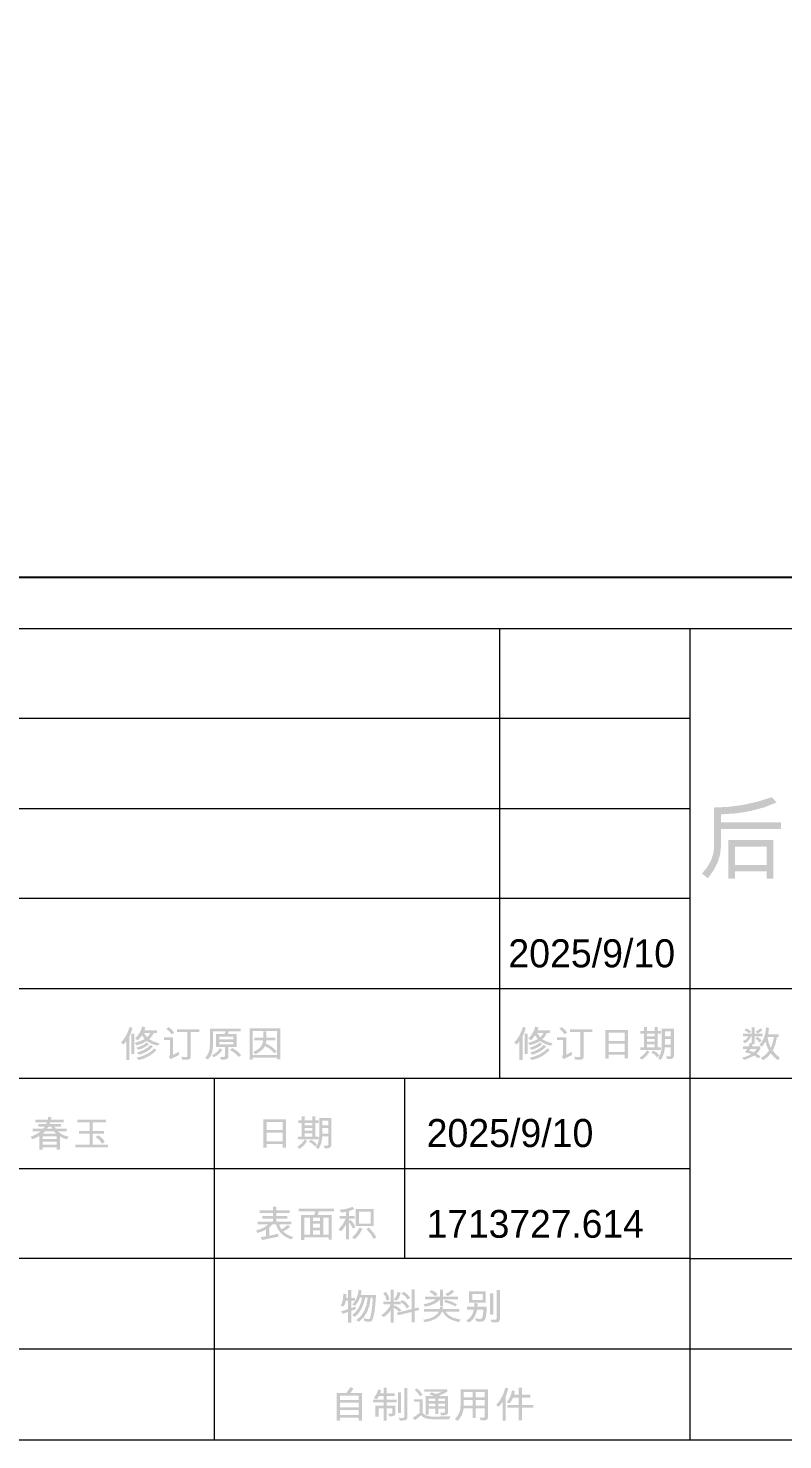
# Model space of a CAD drawing. Header units: millimetres. Extents: x 3 to 591, y 5 to 205.
# Drawn here: x 487.7 to 523.4, y 5.2 to 71.9 of the extents above; entities that cross this region are included whole.
import ezdxf

# ---------------------------------------------------------------- set-up
doc = ezdxf.new("R2010")
doc.units = ezdxf.units.MM
picture_1 = doc.add_image_def('image4.jpg', size_in_pixel=(888, 978))

msp = doc.modelspace()

# ---------------------------------------------------------------- hatches: boundary and pattern name
h = msp.add_hatch(color=7)
h.paths.add_polyline_path([(523.279185, 34.082712), (520.439324, 34.082712), (520.439324, 33.231085), (520.401186, 32.864914), (520.286775, 32.496521), (520.096089, 32.125958), (519.829128, 31.753276), (519.546355, 31.969904), (519.796676, 32.282116), (519.975476, 32.598565), (520.082756, 32.919148), (520.118516, 33.243763), (520.118516, 35.093641), (520.796106, 35.12413), (521.477055, 35.215597), (522.161415, 35.368043), (522.849237, 35.581467), (523.072479, 35.331215), (522.465169, 35.096199), (521.823908, 34.924487), (521.148643, 34.81613), (520.439324, 34.77118), (520.439324, 34.390842), (523.279185, 34.390842)])
h.paths.add_polyline_path([(522.923651, 31.73674), (522.603395, 31.73674), (522.603395, 32.071328), (521.10905, 32.071328), (521.10905, 31.73674), (520.786589, 31.73674), (520.786589, 33.553546), (522.923651, 33.553546)])
h.paths.add_polyline_path([(522.603395, 32.379457), (522.603395, 33.243763), (521.10905, 33.243763), (521.10905, 32.379457)])
h = msp.add_hatch(color=7)
h.paths.add_polyline_path([(493.916348, 23.94701), (493.823744, 23.840074), (493.665519, 23.885851), (493.528224, 23.937983), (493.411909, 23.996421), (493.316626, 24.061111), (493.089732, 23.942049), (492.827698, 23.86102), (492.740055, 23.970161), (492.998781, 24.053187), (493.209139, 24.153164), (493.080706, 24.331207), (493.012303, 24.240575), (492.959301, 24.172112), (492.921801, 24.12587), (492.899907, 24.101901), (492.757142, 24.17411), (492.87518, 24.308142), (492.970532, 24.448891), (493.043249, 24.596255), (493.093384, 24.75013), (493.240007, 24.697765), (493.215753, 24.616185), (493.203351, 24.584352), (493.199217, 24.571536), (493.795081, 24.571536), (493.795081, 24.442001), (493.641292, 24.442001), (493.549445, 24.279806), (493.424113, 24.143242), (493.63199, 24.035617)])
h.paths.add_polyline_path([(493.481439, 24.442001), (493.175515, 24.442001), (493.323792, 24.2375), (493.404062, 24.322387)])
h.paths.add_polyline_path([(492.640285, 24.682331), (492.590675, 24.526337), (492.540515, 24.396801), (492.486496, 24.278841), (492.486496, 23.169796), (492.33877, 23.169796), (492.33877, 24.049536), (492.286198, 23.980909), (492.2164, 23.8974), (492.085762, 23.985043), (492.210922, 24.127145), (492.32182, 24.297927), (492.418455, 24.497338), (492.500827, 24.725326)])
h.paths.add_polyline_path([(492.727928, 23.453672), (492.586266, 23.453672), (492.586266, 24.413889), (492.727928, 24.413889)])
h.paths.add_polyline_path([(493.411435, 23.907322), (493.317685, 23.832167), (493.205074, 23.763731), (493.073549, 23.701908), (492.923058, 23.646597), (492.808957, 23.739753), (492.96719, 23.79515), (493.104546, 23.857161), (493.221024, 23.925788), (493.316626, 24.001029)])
h.paths.add_polyline_path([(493.606565, 23.797079), (493.473464, 23.673047), (493.318968, 23.56798), (493.143182, 23.481827), (492.946209, 23.414536), (492.83321, 23.514857), (493.030089, 23.577092), (493.204798, 23.658035), (493.357287, 23.757788), (493.487503, 23.876454)])
h.paths.add_polyline_path([(493.764213, 23.630612), (493.598245, 23.474101), (493.404682, 23.343429), (493.183628, 23.238388), (492.935185, 23.158772), (492.821635, 23.269566), (493.076916, 23.340466), (493.304499, 23.439065), (493.504384, 23.565362), (493.676569, 23.719358)])
h = msp.add_hatch(color=7)
h.paths.add_polyline_path([(494.602571, 24.460191), (494.47965, 24.377509), (494.381189, 24.511799), (494.234359, 24.638234), (494.337988, 24.718711), (494.487229, 24.6033)])
h.paths.add_polyline_path([(495.789889, 24.488303), (495.385297, 24.488303), (495.385297, 23.331853), (495.379785, 23.271151), (495.349468, 23.22161), (495.296069, 23.189089), (495.221586, 23.178064), (494.988422, 23.178064), (494.939364, 23.318624), (495.047678, 23.311941), (495.134494, 23.309805), (495.190167, 23.310769), (495.217728, 23.314214), (495.231508, 23.341775), (495.231508, 24.488303), (494.740926, 24.488303), (494.740926, 24.615082), (495.789889, 24.615082)])
h.paths.add_polyline_path([(494.830774, 23.397448), (494.437207, 23.206176), (494.349563, 23.318624), (494.388769, 23.356658), (494.401929, 23.399653), (494.401929, 24.111823), (494.12136, 24.111823), (494.12136, 24.2375), (494.556269, 24.2375), (494.556269, 23.409575), (494.830774, 23.546276)])
h = msp.add_hatch(color=7)
h.paths.add_polyline_path([(512.492648, 23.94701), (512.400595, 23.840074), (512.243102, 23.885851), (512.106384, 23.937983), (511.990542, 23.996421), (511.895682, 24.061111), (511.669959, 23.942049), (511.40951, 23.86102), (511.321867, 23.970161), (511.579491, 24.053187), (511.788746, 24.153164), (511.660864, 24.331207), (511.592634, 24.240575), (511.54001, 24.172112), (511.502889, 24.12587), (511.481168, 24.101901), (511.338954, 24.17411), (511.456268, 24.308142), (511.551103, 24.448891), (511.62351, 24.596255), (511.673542, 24.75013), (511.819614, 24.697765), (511.79536, 24.616185), (511.782958, 24.584352), (511.778824, 24.571536), (512.371932, 24.571536), (512.371932, 24.442001), (512.218694, 24.442001), (512.127399, 24.279806), (512.002617, 24.143242), (512.209599, 24.035617)])
h.paths.add_polyline_path([(512.059944, 24.442001), (511.755122, 24.442001), (511.902847, 24.2375), (511.982636, 24.322387)])
h.paths.add_polyline_path([(511.222648, 24.682331), (511.17359, 24.526337), (511.122878, 24.396801), (511.06941, 24.278841), (511.06941, 23.169796), (510.922235, 23.169796), (510.922235, 24.049536), (510.869939, 23.980909), (510.800417, 23.8974), (510.670881, 23.985043), (510.79531, 24.127145), (510.90563, 24.297927), (511.001791, 24.497338), (511.083742, 24.725326)])
h.paths.add_polyline_path([(511.30974, 23.453672), (511.168629, 23.453672), (511.168629, 24.413889), (511.30974, 24.413889)])
h.paths.add_polyline_path([(511.990491, 23.907322), (511.897154, 23.832167), (511.784956, 23.763731), (511.653845, 23.701908), (511.503768, 23.646597), (511.390768, 23.739753), (511.548261, 23.79515), (511.68498, 23.857161), (511.800821, 23.925788), (511.895682, 24.001029)])
h.paths.add_polyline_path([(512.184518, 23.797079), (512.052011, 23.673047), (511.898369, 23.56798), (511.723539, 23.481827), (511.52747, 23.414536), (511.415022, 23.514857), (511.610755, 23.577092), (511.784474, 23.658035), (511.936075, 23.757788), (512.065456, 23.876454)])
h.paths.add_polyline_path([(512.341064, 23.630612), (512.176009, 23.474101), (511.983463, 23.343429), (511.763424, 23.238388), (511.515894, 23.158772), (511.402895, 23.269566), (511.656954, 23.340466), (511.883417, 23.439065), (512.082389, 23.565362), (512.253972, 23.719358)])
h = msp.add_hatch(color=7)
h.paths.add_polyline_path([(513.175886, 24.460191), (513.053516, 24.377509), (512.955607, 24.511799), (512.809328, 24.638234), (512.912956, 24.718711), (513.061371, 24.6033)])
h.paths.add_polyline_path([(514.357692, 24.488303), (513.954753, 24.488303), (513.954753, 23.331853), (513.94931, 23.271151), (513.919475, 23.22161), (513.866145, 23.189089), (513.792145, 23.178064), (513.559532, 23.178064), (513.511025, 23.318624), (513.618994, 23.311941), (513.705053, 23.309805), (513.760725, 23.310769), (513.788286, 23.314214), (513.802067, 23.341775), (513.802067, 24.488303), (513.31369, 24.488303), (513.31369, 24.615082), (514.357692, 24.615082)])
h.paths.add_polyline_path([(513.402987, 23.397448), (513.011073, 23.206176), (512.923981, 23.318624), (512.963186, 23.356658), (512.976346, 23.399653), (512.976346, 24.111823), (512.69688, 24.111823), (512.69688, 24.2375), (513.129584, 24.2375), (513.129584, 23.409575), (513.402987, 23.546276)])
h = msp.add_hatch(color=7)
h.paths.add_polyline_path([(517.609324, 23.636675), (516.630917, 23.636675), (516.630917, 23.762352), (516.803447, 23.762352), (516.803447, 24.407274), (516.638634, 24.407274), (516.638634, 24.534054), (516.803447, 24.534054), (516.803447, 24.717057), (516.951173, 24.717057), (516.951173, 24.534054), (517.307809, 24.534054), (517.307809, 24.723672), (517.454433, 24.723672), (517.454433, 24.534054), (517.609324, 24.534054), (517.609324, 24.407274), (517.454433, 24.407274), (517.454433, 23.762352), (517.609324, 23.762352)])
h.paths.add_polyline_path([(517.307809, 24.286558), (517.307809, 24.407274), (516.951173, 24.407274), (516.951173, 24.286558)])
h.paths.add_polyline_path([(517.307809, 24.037409), (517.307809, 24.159779), (516.951173, 24.159779), (516.951173, 24.037409)])
h.paths.add_polyline_path([(517.307809, 23.762352), (517.307809, 23.910629), (516.951173, 23.910629), (516.951173, 23.762352)])
h.paths.add_polyline_path([(518.220071, 23.38918), (518.21387, 23.316006), (518.195266, 23.275078), (518.139593, 23.227674), (518.113135, 23.218269), (518.064352, 23.211551), (517.993246, 23.20752), (517.899815, 23.206176), (517.851859, 23.338468), (518.036516, 23.333507), (518.064077, 23.343015), (518.073447, 23.371541), (518.073447, 23.764006), (517.78902, 23.764006), (517.771244, 23.59915), (517.73445, 23.445197), (517.678639, 23.302096), (517.603812, 23.169796), (517.472072, 23.249171), (517.547399, 23.373298), (517.601332, 23.51086), (517.633767, 23.661859), (517.644602, 23.826293), (517.644602, 24.639887), (518.220071, 24.639887)])
h.paths.add_polyline_path([(518.073447, 24.286558), (518.073447, 24.51421), (517.792328, 24.51421), (517.792328, 24.286558)])
h.paths.add_polyline_path([(518.073447, 23.890786), (518.073447, 24.159779), (517.792328, 24.159779), (517.792328, 23.890786)])
h.paths.add_polyline_path([(517.062519, 23.542969), (516.916584, 23.353695), (516.705331, 23.176411), (516.593986, 23.267912), (516.809235, 23.434793), (516.958339, 23.627305)])
h.paths.add_polyline_path([(517.536013, 23.38918), (517.431833, 23.290512), (517.304502, 23.424044), (517.150713, 23.520369), (517.248829, 23.608563), (517.400689, 23.522436)])
h = msp.add_hatch(color=7)
h.paths.add_polyline_path([(523.227029, 23.267912), (523.126156, 23.160425), (522.940535, 23.31387), (522.797081, 23.475169), (522.629718, 23.290305), (522.427216, 23.152157), (522.320831, 23.257439), (522.528846, 23.391867), (522.713296, 23.601949), (522.6158, 23.801902), (522.548483, 24.034102), (522.38367, 23.790464), (522.257992, 23.881415), (522.384617, 24.039769), (522.480132, 24.230472), (522.544642, 24.453628), (522.578249, 24.70934), (522.71495, 24.674614), (522.693453, 24.498983), (522.671955, 24.372548), (523.161985, 24.372548), (523.161985, 24.248524), (523.085367, 24.246871), (523.07765, 24.192852), (523.004889, 23.877763), (522.889134, 23.611871), (523.042578, 23.425836)])
h.paths.add_polyline_path([(522.94646, 24.246871), (522.642189, 24.246871), (522.700894, 23.967473), (522.800939, 23.736445), (522.890236, 23.980289)])
h.paths.add_polyline_path([(522.416742, 24.277188), (522.041365, 24.277188), (522.041365, 23.921654), (521.952068, 23.921654), (521.938908, 23.890303), (521.901356, 23.814718), (522.303192, 23.814718), (522.303192, 23.700065), (522.23491, 23.579349), (522.129008, 23.46194), (522.243868, 23.385941), (522.318626, 23.326892), (522.205627, 23.24421), (522.023175, 23.374848), (521.787599, 23.258266), (521.530939, 23.166489), (521.433374, 23.27122), (521.682661, 23.346392), (521.879859, 23.442648), (521.742124, 23.490259), (521.570076, 23.530842), (521.6407, 23.628407), (521.681972, 23.687938), (521.488496, 23.687938), (521.488496, 23.814718), (521.750323, 23.814718), (521.777608, 23.873422), (521.813162, 23.980082), (521.899703, 23.961341), (521.899703, 24.277188), (521.86222, 24.277188), (521.806521, 24.171449), (521.739506, 24.082402), (521.661224, 24.009995), (521.571729, 23.954175), (521.480228, 24.047882), (521.631467, 24.143725), (521.74426, 24.277188), (521.488496, 24.277188), (521.488496, 24.403967), (521.899703, 24.403967), (521.899703, 24.702726), (522.041365, 24.702726), (522.041365, 24.403967), (522.416742, 24.403967)])
h.paths.add_polyline_path([(522.129008, 23.687938), (521.83521, 23.687938), (521.781742, 23.601949), (521.797762, 23.598331), (521.839207, 23.584999), (521.906076, 23.561951), (521.99837, 23.529188), (522.077745, 23.610217)])
h.paths.add_polyline_path([(521.86222, 24.489957), (521.756938, 24.420504), (521.670466, 24.506424), (521.549681, 24.583663), (521.633466, 24.661385), (521.76934, 24.587039)])
h.paths.add_polyline_path([(522.400757, 24.598546), (522.301883, 24.494642), (522.181925, 24.417196), (522.07554, 24.500981), (522.205007, 24.577875), (522.29768, 24.659731)])
h.paths.add_polyline_path([(522.363826, 24.07875), (522.265709, 23.986697), (522.179306, 24.095493), (522.065618, 24.180725), (522.156018, 24.253485), (522.265709, 24.184308)])
h = msp.add_hatch(color=7)
h.paths.add_polyline_path([(497.74501, 24.524683), (497.189936, 24.524683), (497.143083, 24.387982), (497.556494, 24.39184), (497.556494, 23.775582), (497.161273, 23.775582), (497.161273, 23.300434), (497.137777, 23.243314), (497.084103, 23.205625), (496.96063, 23.179718), (496.821724, 23.18523), (496.774871, 23.313112), (496.897792, 23.305946), (496.984126, 23.316764), (497.012996, 23.349492), (497.012996, 23.775582), (496.58856, 23.775582), (496.58856, 24.387982), (496.977167, 24.39184), (497.007759, 24.444826), (497.040005, 24.524683), (496.440283, 24.524683), (496.440283, 23.919449), (496.42919, 23.691521), (496.396186, 23.509896), (496.326319, 23.349217), (496.206017, 23.18523), (496.068213, 23.259093), (496.167707, 23.388422), (496.237436, 23.519818), (496.278364, 23.678017), (496.292006, 23.887478), (496.292006, 24.650911), (497.74501, 24.650911)])
h.paths.add_polyline_path([(497.408217, 24.148203), (497.408217, 24.265612), (496.735735, 24.265612), (496.735735, 24.148203)])
h.paths.add_polyline_path([(497.408217, 23.902361), (497.408217, 24.021424), (496.735735, 24.021424), (496.735735, 23.902361)])
h.paths.add_polyline_path([(497.768712, 23.399653), (497.661225, 23.305946), (497.46768, 23.497356), (497.242301, 23.64329), (497.343725, 23.725972), (497.450902, 23.674287), (497.557459, 23.602707), (497.663395, 23.511179)])
h.paths.add_polyline_path([(496.876846, 23.649905), (496.813689, 23.551504), (496.726708, 23.45884), (496.615854, 23.37186), (496.481073, 23.290512), (496.380752, 23.382565), (496.510167, 23.460717), (496.617361, 23.543107), (496.702438, 23.629837), (496.7655, 23.721011)])
h = msp.add_hatch(color=7)
h.paths.add_polyline_path([(499.614141, 23.190191), (499.467518, 23.190191), (499.467518, 23.282244), (498.318785, 23.282244), (498.318785, 23.179718), (498.172162, 23.179718), (498.172162, 24.661385), (499.614141, 24.661385)])
h.paths.add_polyline_path([(499.467518, 23.407921), (499.467518, 24.529644), (498.318785, 24.529644), (498.318785, 23.407921)])
h.paths.add_polyline_path([(499.452084, 23.572183), (499.342943, 23.480681), (499.130519, 23.686147), (498.895356, 23.827947), (498.830967, 23.720787), (498.734539, 23.619312), (498.606072, 23.523625), (498.445565, 23.433828), (498.348551, 23.549583), (498.544499, 23.652118), (498.686652, 23.777029), (498.774959, 23.924367), (498.809367, 24.094184), (498.395404, 24.094184), (498.395404, 24.220412), (498.817635, 24.220412), (498.821493, 24.51421), (498.965361, 24.51421), (498.965361, 24.220412), (499.382079, 24.220412), (499.382079, 24.094184), (498.959849, 24.094184), (498.932288, 23.954175), (499.204588, 23.799146)])
h = msp.add_hatch(color=7)
h.paths.add_polyline_path([(516.048, 23.242556), (515.894762, 23.242556), (515.894762, 23.409575), (515.132983, 23.409575), (515.132983, 23.234839), (514.979745, 23.234839), (514.979745, 24.58201), (516.048, 24.58201)])
h.paths.add_polyline_path([(515.894762, 24.068828), (515.894762, 24.45523), (515.132983, 24.45523), (515.132983, 24.068828)])
h.paths.add_polyline_path([(515.894762, 23.536354), (515.894762, 23.942049), (515.132983, 23.942049), (515.132983, 23.536354)])
h = msp.add_hatch(color=7)
h.paths.add_polyline_path([(489.614015, 19.535127), (489.533537, 19.417167), (489.378164, 19.467947), (489.211628, 19.553868), (489.211628, 18.929892), (489.04957, 18.929892), (489.04957, 19.035726), (488.393624, 19.035726), (488.393624, 18.924931), (488.238733, 18.924931), (488.238733, 19.579775), (488.0795, 19.490961), (487.920682, 19.426537), (487.818156, 19.531819), (487.974838, 19.598267), (488.106717, 19.664456), (488.21379, 19.730334), (488.296059, 19.795852), (487.922335, 19.795852), (487.922335, 19.92208), (488.421185, 19.92208), (488.49615, 20.019094), (488.184162, 20.019094), (488.184162, 20.145322), (488.560091, 20.145322), (488.600881, 20.226351), (488.049115, 20.226351), (488.049115, 20.352579), (488.632852, 20.352579), (488.645943, 20.407701), (488.658208, 20.487627), (488.800972, 20.459515), (488.783333, 20.352579), (489.386914, 20.352579), (489.386914, 20.226351), (488.751914, 20.226351), (488.737031, 20.185561), (488.722149, 20.145322), (489.258481, 20.145322), (489.258481, 20.019094), (488.948147, 20.019094), (489.004371, 19.92208), (489.517552, 19.92208), (489.517552, 19.795852), (489.112409, 19.795852), (489.1928, 19.719689), (489.303267, 19.650813), (489.443707, 19.589275)])
h.paths.add_polyline_path([(488.843967, 19.92208), (488.814133, 19.979062), (488.797114, 20.019094), (488.662066, 20.019094), (488.603086, 19.92208)])
h.paths.add_polyline_path([(489.037995, 19.678994), (488.973089, 19.74259), (488.932162, 19.794198), (488.503867, 19.794198), (488.430969, 19.721506), (488.383702, 19.678994)])
h.paths.add_polyline_path([(489.04957, 19.429845), (489.04957, 19.552214), (488.393624, 19.552214), (488.393624, 19.429845)])
h.paths.add_polyline_path([(489.04957, 19.161403), (489.04957, 19.303065), (488.393624, 19.303065), (488.393624, 19.161403)])
h = msp.add_hatch(color=7)
h.paths.add_polyline_path([(491.485438, 19.040687), (489.937075, 19.040687), (489.937075, 19.167466), (490.607904, 19.167466), (490.607904, 19.688916), (490.114566, 19.688916), (490.114566, 19.815695), (490.607904, 19.815695), (490.607904, 20.216429), (490.028576, 20.216429), (490.028576, 20.342106), (491.39118, 20.342106), (491.39118, 20.216429), (490.756732, 20.216429), (490.756732, 19.815695), (491.287552, 19.815695), (491.287552, 19.688916), (490.756732, 19.688916), (490.756732, 19.167466), (491.485438, 19.167466)])
h.paths.add_polyline_path([(491.325035, 19.29149), (491.197704, 19.210461), (491.069546, 19.388572), (490.891779, 19.525756), (491.009739, 19.60458), (491.114427, 19.541552), (491.201907, 19.468292), (491.272127, 19.384903)])
h = msp.add_hatch(color=7)
h.paths.add_polyline_path([(499.881778, 19.029068), (499.729643, 19.029068), (499.729643, 19.196086), (498.976682, 19.196086), (498.976682, 19.021351), (498.824547, 19.021351), (498.824547, 20.368521), (499.881778, 20.368521)])
h.paths.add_polyline_path([(499.729643, 19.855339), (499.729643, 20.241741), (498.976682, 20.241741), (498.976682, 19.855339)])
h.paths.add_polyline_path([(499.729643, 19.322865), (499.729643, 19.72856), (498.976682, 19.72856), (498.976682, 19.322865)])
h = msp.add_hatch(color=7)
h.paths.add_polyline_path([(501.427004, 19.423187), (500.458518, 19.423187), (500.458518, 19.548864), (500.629395, 19.548864), (500.629395, 20.193786), (500.465684, 20.193786), (500.465684, 20.320565), (500.629395, 20.320565), (500.629395, 20.503569), (500.775467, 20.503569), (500.775467, 20.320565), (501.128245, 20.320565), (501.128245, 20.510183), (501.273215, 20.510183), (501.273215, 20.320565), (501.427004, 20.320565), (501.427004, 20.193786), (501.273215, 20.193786), (501.273215, 19.548864), (501.427004, 19.548864)])
h.paths.add_polyline_path([(501.128245, 20.073069), (501.128245, 20.193786), (500.775467, 20.193786), (500.775467, 20.073069)])
h.paths.add_polyline_path([(501.128245, 19.82392), (501.128245, 19.94629), (500.775467, 19.94629), (500.775467, 19.82392)])
h.paths.add_polyline_path([(501.128245, 19.548864), (501.128245, 19.697141), (500.775467, 19.697141), (500.775467, 19.548864)])
h.paths.add_polyline_path([(502.031136, 19.175691), (502.024934, 19.102517), (502.006331, 19.061589), (501.951761, 19.014185), (501.925414, 19.00478), (501.877002, 18.998062), (501.806576, 18.994031), (501.714187, 18.992687), (501.666231, 19.124979), (501.849235, 19.120018), (501.876795, 19.129527), (501.886166, 19.158052), (501.886166, 19.550517), (501.604495, 19.550517), (501.58683, 19.385661), (501.550407, 19.231708), (501.495277, 19.088608), (501.421491, 18.956307), (501.290853, 19.035682), (501.365457, 19.159809), (501.418873, 19.297372), (501.450999, 19.44837), (501.46173, 19.612805), (501.46173, 20.426398), (502.031136, 20.426398)])
h.paths.add_polyline_path([(501.886166, 20.073069), (501.886166, 20.300721), (501.607802, 20.300721), (501.607802, 20.073069)])
h.paths.add_polyline_path([(501.886166, 19.677297), (501.886166, 19.94629), (501.607802, 19.94629), (501.607802, 19.677297)])
h.paths.add_polyline_path([(500.88571, 19.32948), (500.741016, 19.140206), (500.53183, 18.962922), (500.422138, 19.054424), (500.635045, 19.221304), (500.782633, 19.413816)])
h.paths.add_polyline_path([(501.353692, 19.175691), (501.251166, 19.077023), (501.125213, 19.210555), (500.972802, 19.30688), (501.070367, 19.395075), (501.220091, 19.308947)])
h = msp.add_hatch(color=7)
h.dxf.hatch_style = 2
h.paths.add_polyline_path([(500.236107, 14.790544), (500.126416, 14.683608), (499.856871, 14.814341), (499.648512, 14.978301), (499.501337, 15.175438), (499.415348, 15.4057), (499.249432, 15.4057), (499.187145, 15.331561), (499.100053, 15.254116), (499.100053, 14.863304), (499.530552, 14.957011), (499.530552, 14.818656), (498.76767, 14.660457), (498.686641, 14.78889), (498.951225, 14.840153), (498.951225, 15.162063), (498.743968, 15.060501), (498.551593, 14.991186), (498.471116, 15.108595), (498.64859, 15.164397), (498.805704, 15.232549), (498.94256, 15.313001), (499.059263, 15.4057), (498.556554, 15.4057), (498.556554, 15.532479), (499.2803, 15.532479), (499.2803, 15.674142), (498.763811, 15.674142), (498.763811, 15.799819), (499.2803, 15.799819), (499.2803, 15.931559), (498.648056, 15.931559), (498.648056, 16.057236), (499.2803, 16.057236), (499.2803, 16.233625), (499.435192, 16.233625), (499.435192, 16.057236), (500.057514, 16.057236), (500.057514, 15.931559), (499.435192, 15.931559), (499.435192, 15.799819), (499.946168, 15.799819), (499.946168, 15.674142), (499.435192, 15.674142), (499.435192, 15.532479), (500.147913, 15.532479), (500.147913, 15.4057), (499.56583, 15.4057), (499.613854, 15.270859), (499.670561, 15.16537), (499.818562, 15.250464), (499.974831, 15.371525), (500.086728, 15.278369), (499.941552, 15.171365), (499.75214, 15.067254), (499.836364, 14.994175), (499.945135, 14.923731), (500.0784, 14.855871)])
h = msp.add_hatch(color=7)
h.paths.add_polyline_path([(502.156038, 16.019754), (501.433946, 16.019754), (501.406729, 15.91268), (501.378273, 15.84116), (502.054614, 15.84116), (502.054614, 14.671481), (501.905786, 14.671481), (501.905786, 14.787236), (500.750439, 14.787236), (500.750439, 14.65715), (500.601059, 14.65715), (500.601059, 15.84116), (501.214011, 15.84116), (501.252803, 15.919708), (501.281259, 16.019754), (500.481997, 16.019754), (500.481997, 16.145982), (502.156038, 16.145982)])
h.paths.add_polyline_path([(501.905786, 14.914567), (501.905786, 15.715483), (501.647817, 15.715483), (501.647817, 14.91126)])
h.paths.add_polyline_path([(501.498438, 15.552874), (501.498438, 15.715483), (501.169362, 15.715483), (501.169362, 15.552874)])
h.paths.add_polyline_path([(501.021085, 14.912913), (501.021085, 15.715483), (500.750439, 15.715483), (500.750439, 14.912913)])
h.paths.add_polyline_path([(501.498438, 15.248604), (501.498438, 15.427197), (501.169362, 15.427197), (501.169362, 15.248604)])
h.paths.add_polyline_path([(501.498438, 14.912913), (501.498438, 15.122375), (501.169362, 15.122375), (501.169362, 14.912913)])
h = msp.add_hatch(color=7)
h.paths.add_polyline_path([(503.17418, 15.264038), (503.043542, 15.20175), (502.963409, 15.368011), (502.873767, 15.488382), (502.873767, 14.683608), (502.72549, 14.683608), (502.72549, 15.399085), (502.627374, 15.226968), (502.482956, 15.067254), (502.371059, 15.160409), (502.577489, 15.407147), (502.707852, 15.674142), (502.43059, 15.674142), (502.43059, 15.798165), (502.72549, 15.798165), (502.72549, 15.988334), (502.639156, 15.975105), (502.492878, 15.958569), (502.417912, 16.088656), (502.724733, 16.125794), (503.036927, 16.225357), (503.114648, 16.125036), (502.966923, 16.061853), (502.873767, 16.028022), (502.873767, 15.798165), (503.137248, 15.798165), (503.137248, 15.674142), (502.873767, 15.674142), (502.873767, 15.572167), (502.950386, 15.601933), (503.070138, 15.459443)])
h.paths.add_polyline_path([(504.034076, 15.314749), (503.185755, 15.314749), (503.185755, 16.123382), (504.034076, 16.123382)])
h.paths.add_polyline_path([(503.884696, 15.438773), (503.884696, 15.999359), (503.335135, 15.999359), (503.335135, 15.438773)])
h.paths.add_polyline_path([(503.49168, 15.192931), (503.419738, 15.039865), (503.335341, 14.906437), (503.238439, 14.792645), (503.12898, 14.698491), (503.013776, 14.78889), (503.207735, 14.984503), (503.369861, 15.250808)])
h.paths.add_polyline_path([(504.16306, 14.782275), (504.035729, 14.704554), (503.898063, 14.938407), (503.68681, 15.173087), (503.80036, 15.243643), (504.009409, 15.026188)])
h = msp.add_hatch(color=7)
h.paths.add_polyline_path([(504.141974, 12.059401), (504.122853, 11.7637), (504.101046, 11.514043), (504.076551, 11.310377), (504.04937, 11.152652), (504.021258, 11.032014), (503.993972, 10.939539), (503.967514, 10.875072), (503.941883, 10.83846), (503.882696, 10.804215), (503.805732, 10.792709), (503.729596, 10.802631), (503.590207, 10.832396), (503.560993, 10.966341), (503.704516, 10.929134), (503.773211, 10.916732), (503.824612, 10.930099), (503.856995, 10.970751), (503.869915, 11.009939), (503.885521, 11.073002), (503.903814, 11.160042), (503.924795, 11.271163), (503.945569, 11.404601), (503.963242, 11.55938), (503.977815, 11.735554), (503.989287, 11.933173), (503.887864, 11.933173), (503.835067, 11.576614), (503.726357, 11.26765), (503.561837, 11.00633), (503.341609, 10.792709), (503.208215, 10.868776), (503.423508, 11.064854), (503.585729, 11.307544), (503.69493, 11.596949), (503.751162, 11.933173), (503.62769, 11.933173), (503.558745, 11.654026), (503.455228, 11.410276), (503.317089, 11.201977), (503.144274, 11.02918), (503.017495, 11.101389), (503.193918, 11.275849), (503.331274, 11.472633), (503.429562, 11.691741), (503.488784, 11.933173), (503.386809, 11.933173), (503.286832, 11.72564), (503.157503, 11.549527), (503.019148, 11.604649), (503.137573, 11.752435), (503.228197, 11.919599), (503.290915, 12.106091), (503.325624, 12.311858), (503.458467, 12.280439), (503.422638, 12.059401)])
h.paths.add_polyline_path([(503.188923, 11.390226), (502.976153, 11.317466), (502.976153, 10.751919), (502.826774, 10.751919), (502.826774, 11.262895), (502.580381, 11.175803), (502.477855, 11.277778), (502.826774, 11.395187), (502.826774, 11.787652), (502.720941, 11.787652), (502.675466, 11.641373), (502.6118, 11.518659), (502.472343, 11.564961), (502.528963, 11.670795), (502.568116, 11.799779), (502.5897, 11.951914), (502.59361, 12.127201), (502.742438, 12.100742), (502.74795, 11.988846), (502.742438, 11.914432), (502.826774, 11.914432), (502.826774, 12.301936), (502.976153, 12.301936), (502.976153, 11.914432), (503.150337, 11.914432), (503.150337, 11.787652), (502.976153, 11.787652), (502.976153, 11.447552), (503.188923, 11.518659)])
h = msp.add_hatch(color=7)
h.paths.add_polyline_path([(506.187242, 11.352192), (505.974473, 11.299275), (505.974473, 10.771762), (505.825094, 10.771762), (505.825094, 11.261242), (505.175211, 11.101389), (505.132216, 11.226515), (505.825094, 11.393533), (505.825094, 12.323985), (505.974473, 12.323985), (505.974473, 11.429913), (506.147555, 11.475664)])
h.paths.add_polyline_path([(505.717056, 11.511493), (505.599095, 11.426606), (505.478931, 11.600721), (505.307503, 11.733082), (505.307503, 11.614571), (504.979529, 11.614571), (504.979529, 11.535196), (505.030241, 11.566615), (505.189474, 11.481521), (505.344985, 11.340617), (505.227576, 11.262895), (505.10562, 11.385196), (504.979529, 11.454167), (504.979529, 10.761289), (504.830701, 10.761289), (504.830701, 11.345578), (504.780162, 11.267348), (504.709572, 11.186483), (504.618931, 11.103034), (504.50824, 11.017053), (504.39028, 11.10635), (504.529944, 11.210805), (504.667542, 11.351641), (504.775787, 11.496748), (504.829048, 11.614571), (504.481782, 11.614571), (504.481782, 11.74135), (504.830701, 11.74135), (504.830701, 12.316819), (504.979529, 12.316819), (504.979529, 11.74135), (505.29262, 11.74135), (505.281595, 11.746311), (505.404516, 11.822379), (505.573188, 11.698355)])
h.paths.add_polyline_path([(505.762255, 11.927661), (505.638232, 11.848286), (505.512141, 12.015442), (505.335615, 12.130508), (505.45137, 12.21319), (505.615081, 12.101432)])
h.paths.add_polyline_path([(505.30199, 12.165235), (505.27387, 12.04451), (505.233295, 11.941924), (505.180215, 11.857424), (505.114577, 11.79096), (504.986695, 11.846632), (505.112855, 12.027638), (505.170801, 12.21319)])
h.paths.add_polyline_path([(504.779438, 11.852144), (504.642737, 11.789306), (504.591543, 11.988915), (504.484538, 12.149249), (504.614625, 12.208229), (504.723283, 12.032047)])
h = msp.add_hatch(color=7)
h.paths.add_polyline_path([(508.024151, 11.860413), (507.31584, 11.860413), (507.31584, 11.535196), (507.16646, 11.535196), (507.16646, 11.83671), (507.03621, 11.728087), (506.879484, 11.637033), (506.690822, 11.563549), (506.470275, 11.507635), (506.380427, 11.620634), (506.567797, 11.662905), (506.731345, 11.716959), (506.871017, 11.782795), (506.986764, 11.860413), (506.458149, 11.860413), (506.458149, 11.987192), (507.16646, 11.987192), (507.16646, 12.320126), (507.31584, 12.320126), (507.31584, 11.987192), (508.024151, 11.987192)])
h.paths.add_polyline_path([(507.840596, 12.232483), (507.693491, 12.097849), (507.528609, 12.011997), (507.418366, 12.10405), (507.603987, 12.199066), (507.720983, 12.305243)])
h.paths.add_polyline_path([(507.060076, 12.094128), (506.934399, 12.003729), (506.80631, 12.123549), (506.660445, 12.21319), (506.772341, 12.290912), (506.920343, 12.21195)])
h.paths.add_polyline_path([(507.967376, 11.625595), (507.891308, 11.52362), (507.636922, 11.647575), (507.349464, 11.739696), (507.425531, 11.835057), (507.702862, 11.755544)])
h.paths.add_polyline_path([(508.148175, 10.894132), (508.059429, 10.783338), (507.783201, 10.861886), (507.574359, 10.955317), (507.416574, 11.085955), (507.294342, 11.276124), (507.267333, 11.276124), (507.163678, 11.100735), (506.99331, 10.958211), (506.756278, 10.848554), (506.452636, 10.771762), (506.368852, 10.88862), (506.527507, 10.916827), (506.666163, 10.95263), (506.784873, 10.995978), (506.883687, 11.046819), (507.02969, 11.158784), (507.112441, 11.276124), (506.415705, 11.276124), (506.415705, 11.402904), (507.155436, 11.402904), (507.173626, 11.515352), (507.308122, 11.507635), (507.292688, 11.402904), (508.081478, 11.402904), (508.081478, 11.276124), (507.437107, 11.276124), (507.496638, 11.190135), (507.584281, 11.107453), (507.681778, 11.03924), (507.772246, 10.996658), (507.828272, 10.979088), (507.909567, 10.956144), (508.016184, 10.927825)])
h = msp.add_hatch(color=7)
h.paths.add_polyline_path([(509.996659, 10.910117), (509.986393, 10.855134), (509.955869, 10.809245), (509.908327, 10.778239), (509.848382, 10.767904), (509.617423, 10.767904), (509.54797, 10.902952), (509.652218, 10.898749), (509.718847, 10.89744), (509.787128, 10.899644), (509.825231, 10.90681), (509.848382, 10.958073), (509.848382, 12.297526), (509.996659, 12.297526)])
h.paths.add_polyline_path([(509.324176, 11.700009), (508.538695, 11.700009), (508.538695, 12.230829), (509.324176, 12.230829)])
h.paths.add_polyline_path([(509.174797, 11.825686), (509.174797, 12.10405), (508.687523, 12.10405), (508.687523, 11.825686)])
h.paths.add_polyline_path([(509.680262, 11.12454), (509.52537, 11.12454), (509.52537, 12.132162), (509.680262, 12.132162)])
h.paths.add_polyline_path([(509.3804, 11.504328), (509.363037, 11.233474), (509.329137, 11.004375), (509.295944, 10.913218), (509.239289, 10.848106), (509.15907, 10.809038), (509.055183, 10.796016), (508.86777, 10.823025), (508.831941, 10.970751), (509.002818, 10.931615), (509.052427, 10.926654), (509.108307, 10.936989), (509.145583, 10.967995), (509.171283, 11.024701), (509.192436, 11.112413), (509.207319, 11.228927), (509.215587, 11.373138), (508.918482, 11.373138), (508.876727, 11.196474), (508.792805, 11.016502), (508.673742, 10.86099), (508.526568, 10.757982), (508.405301, 10.857752), (508.538927, 10.94394), (508.642943, 11.058601), (508.717297, 11.201685), (508.761937, 11.373138), (508.446642, 11.373138), (508.446642, 11.504328), (508.785639, 11.504328), (508.793907, 11.58322), (508.795561, 11.684024), (508.946594, 11.666936), (508.939635, 11.567442), (508.932262, 11.504328)])
h = msp.add_hatch(color=7)
h.paths.add_polyline_path([(503.488312, 6.123931), (503.327357, 6.127238), (503.327357, 6.265594), (502.438247, 6.265594), (502.438247, 6.123931), (502.286111, 6.123931), (502.286111, 7.432516), (502.734249, 7.432516), (502.831952, 7.553301), (502.933789, 7.714187), (503.071042, 7.648593), (503.015231, 7.546962), (502.933789, 7.432516), (503.488312, 7.432516)])
h.paths.add_polyline_path([(503.327357, 7.100685), (503.327357, 7.306839), (502.438247, 7.306839), (502.438247, 7.100685)])
h.paths.add_polyline_path([(503.327357, 6.754521), (503.327357, 6.973905), (502.438247, 6.973905), (502.438247, 6.754521)])
h.paths.add_polyline_path([(503.327357, 6.396783), (503.327357, 6.628844), (502.438247, 6.628844), (502.438247, 6.396783)])
h = msp.add_hatch(color=7)
h.paths.add_polyline_path([(505.123103, 6.986583), (504.654019, 6.986583), (504.654019, 6.834999), (505.063572, 6.834999), (505.063572, 6.449148), (505.045726, 6.400848), (505.010104, 6.36371), (504.90868, 6.329534), (504.765364, 6.32733), (504.715755, 6.457416), (504.875056, 6.450802), (504.90558, 6.462929), (504.915846, 6.480016), (504.915846, 6.708219), (504.654019, 6.708219), (504.654019, 6.122278), (504.506844, 6.122278), (504.506844, 6.708219), (504.261554, 6.708219), (504.261554, 6.310793), (504.114379, 6.310793), (504.114379, 6.834999), (504.506844, 6.834999), (504.506844, 6.986583), (504.004687, 6.986583), (504.004687, 7.11226), (504.506844, 7.11226), (504.506844, 7.291956), (504.288012, 7.291956), (504.218145, 7.189086), (504.170603, 7.133758), (504.03776, 7.193289), (504.160543, 7.364097), (504.254388, 7.603944), (504.38227, 7.558745), (504.369109, 7.499282), (504.34148, 7.412121), (504.506844, 7.412121), (504.506844, 7.684973), (504.654019, 7.684973), (504.654019, 7.412121), (505.018923, 7.412121), (505.018923, 7.291956), (504.654019, 7.291956), (504.654019, 7.11226), (505.123103, 7.11226)])
h.paths.add_polyline_path([(505.628567, 6.297013), (505.61837, 6.227146), (505.588329, 6.176297), (505.531278, 6.144808), (505.439501, 6.132751), (505.265317, 6.128892), (505.215156, 6.262286), (505.338835, 6.25264), (505.402569, 6.249608), (505.46086, 6.262562), (505.480291, 6.301974), (505.480291, 7.672846), (505.628567, 7.672846)])
h.paths.add_polyline_path([(505.328706, 6.485528), (505.181532, 6.485528), (505.181532, 7.458423), (505.328706, 7.458423)])
h = msp.add_hatch(color=7)
h.paths.add_polyline_path([(506.346688, 7.345975), (506.220459, 7.272113), (506.104635, 7.44609), (505.965247, 7.580793), (506.073285, 7.6519), (506.221355, 7.516714)])
h.paths.add_polyline_path([(507.542825, 6.498758), (507.531801, 6.455763), (507.499279, 6.419383), (507.448016, 6.393269), (507.380216, 6.382451), (507.222018, 6.378041), (507.174062, 6.500411), (507.240139, 6.497931), (507.27769, 6.497104), (507.365747, 6.508266), (507.395099, 6.541752), (507.395099, 6.683415), (507.079804, 6.683415), (507.079804, 6.442534), (506.940898, 6.442534), (506.940898, 6.683415), (506.6245, 6.683415), (506.6245, 6.4045), (506.485594, 6.4045), (506.485594, 7.286995), (506.906171, 7.286995), (506.814893, 7.315211), (506.742736, 7.337018), (506.689595, 7.352418), (506.655368, 7.361409), (506.766163, 7.463384), (506.860834, 7.434859), (506.976176, 7.385663), (507.016165, 7.395998), (507.074085, 7.416255), (507.149886, 7.446434), (507.243515, 7.486535), (506.432126, 7.486535), (506.432126, 7.605598), (507.507547, 7.605598), (507.507547, 7.496457), (507.323097, 7.389453), (507.115082, 7.306839), (507.155872, 7.286995), (507.542825, 7.286995)])
h.paths.add_polyline_path([(507.395099, 7.048319), (507.395099, 7.167933), (507.079804, 7.167933), (507.079804, 7.048319)])
h.paths.add_polyline_path([(506.940898, 7.048319), (506.940898, 7.167933), (506.6245, 7.167933), (506.6245, 7.048319)])
h.paths.add_polyline_path([(507.395099, 6.80358), (507.395099, 6.922642), (507.079804, 6.922642), (507.079804, 6.80358)])
h.paths.add_polyline_path([(506.940898, 6.80358), (506.940898, 6.922642), (506.6245, 6.922642), (506.6245, 6.80358)])
h.paths.add_polyline_path([(507.660785, 6.333393), (507.602356, 6.191731), (506.813016, 6.191731), (506.610375, 6.204064), (506.466853, 6.240789), (506.362328, 6.298253), (506.277235, 6.371427), (506.234136, 6.340722), (506.170988, 6.293223), (506.087789, 6.228877), (505.984539, 6.147633), (505.873194, 6.251262), (506.009964, 6.345658), (506.200064, 6.483875), (506.200064, 7.019656), (505.941544, 7.019656), (505.941544, 7.138719), (506.346688, 7.138719), (506.346688, 6.485528), (506.440188, 6.411114), (506.544023, 6.359851), (506.651165, 6.329328), (506.754587, 6.319061), (506.938693, 6.319061), (507.156165, 6.319905), (507.348935, 6.322506), (507.517107, 6.326968)])
h = msp.add_hatch(color=7)
h.paths.add_polyline_path([(509.431175, 6.282681), (509.421253, 6.226733), (509.391488, 6.180706), (509.346564, 6.1497), (509.291718, 6.139365), (509.089973, 6.139365), (509.042568, 6.274413), (509.204074, 6.270003), (509.259403, 6.279649), (509.277937, 6.30914), (509.277937, 6.704912), (508.855155, 6.704912), (508.855155, 6.242994), (508.70743, 6.242994), (508.70743, 6.704912), (508.28134, 6.704912), (508.252806, 6.540478), (508.196108, 6.386999), (508.111195, 6.244475), (507.998015, 6.112907), (507.87289, 6.196692), (507.994019, 6.345037), (508.076288, 6.492143), (508.123693, 6.650411), (508.139678, 6.832243), (508.139678, 7.601739), (509.431175, 7.601739)])
h.paths.add_polyline_path([(509.277937, 7.223054), (509.277937, 7.475511), (508.855155, 7.475511), (508.855155, 7.223054)])
h.paths.add_polyline_path([(508.70743, 7.223054), (508.70743, 7.475511), (508.286852, 7.475511), (508.286852, 7.223054)])
h.paths.add_polyline_path([(509.277937, 6.830589), (509.277937, 7.097377), (508.855155, 7.097377), (508.855155, 6.830589)])
h.paths.add_polyline_path([(508.70743, 6.830589), (508.70743, 7.097377), (508.286852, 7.097377), (508.286852, 6.830589)])
h = msp.add_hatch(color=7)
h.paths.add_polyline_path([(511.574738, 6.737434), (511.038406, 6.737434), (511.038406, 6.134404), (510.88627, 6.134404), (510.88627, 6.737434), (510.344426, 6.737434), (510.344426, 6.868623), (510.88627, 6.868623), (510.88627, 7.213133), (510.623341, 7.213133), (510.542794, 7.064167), (510.45522, 6.934218), (510.319621, 6.994851), (510.412639, 7.120942), (510.484986, 7.256954), (510.536662, 7.402888), (510.567668, 7.558745), (510.701613, 7.520711), (510.672399, 7.344322), (510.88627, 7.344322), (510.88627, 7.686626), (511.038406, 7.686626), (511.038406, 7.344322), (511.441895, 7.344322), (511.441895, 7.213133), (511.038406, 7.213133), (511.038406, 6.868623), (511.574738, 6.868623)])
h.paths.add_polyline_path([(510.390728, 7.653554), (510.363925, 7.541795), (510.321826, 7.404404), (510.270563, 7.261088), (510.270563, 6.123931), (510.12394, 6.123931), (510.12394, 7.011939), (509.944795, 6.78098), (509.818566, 6.859804), (509.972149, 7.048414), (510.095552, 7.247928), (510.188776, 7.458294), (510.251821, 7.679461)])

# ---------------------------------------------------------------- linework, layer by layer
at = {"color": 9, "lineweight": 0, "true_color": 0xc0c0c0}
for points in [[(588.99425, 43.532778), (473.988694, 43.532778)], [(509.972028, 43.532778), (509.972028, 22.295556)], [(518.967861, 43.532778), (518.967861, 5.221111)], [(518.967861, 39.299444), (473.988694, 39.299444)], [(518.967861, 35.030833), (473.988694, 35.030833)], [(518.967861, 30.7975), (473.988694, 30.7975)], [(588.99425, 26.528889), (473.988694, 26.528889)], [(526.975917, 22.295556), (473.988694, 22.295556)], [(496.495917, 22.295556), (496.495917, 5.221111)], [(505.49175, 22.295556), (505.49175, 13.793611)], [(518.967861, 18.026944), (473.988694, 18.026944)], [(518.967861, 13.793611), (473.988694, 13.793611)], [(518.967861, 13.793611), (548.98925, 13.793611)], [(473.988694, 9.525), (518.967861, 9.525)], [(301.97425, 5.221111), (588.99425, 5.221111)]]:
    msp.add_lwpolyline(points, dxfattribs=at)
at = {"color": 190, "lineweight": 0, "true_color": 0x8000ff}
msp.add_lwpolyline([(518.967861, 9.525), (548.98925, 9.525)], dxfattribs=at)

# ---------------------------------------------------------------- texts
at = {"color": 7, "attachment_point": 1}
for s, insert, char_height in [('{\\fCenturyGothic|b0|i0|c0;2025/9/10}', (510.395843, 28.866991), 1.324555), ('{\\fCenturyGothic|b0|i0|c0;2025/9/10}', (506.534977, 20.376346), 1.324555), ('{\\fCenturyGothic|b0|i0|c0;1713727.614}', (506.534977, 16.079358), 1.314264)]:
    msp.add_mtext(s, dxfattribs=dict(at, insert=insert, char_height=char_height))

# ---------------------------------------------------------------- pictures from other files: only their frames are drawn
image = msp.add_image(picture_1, insert=(438.684166, 45.955679), size_in_units=(128.77776, 142.229562))
image.dxf.flags = 7

doc.saveas('drawing.dxf')
